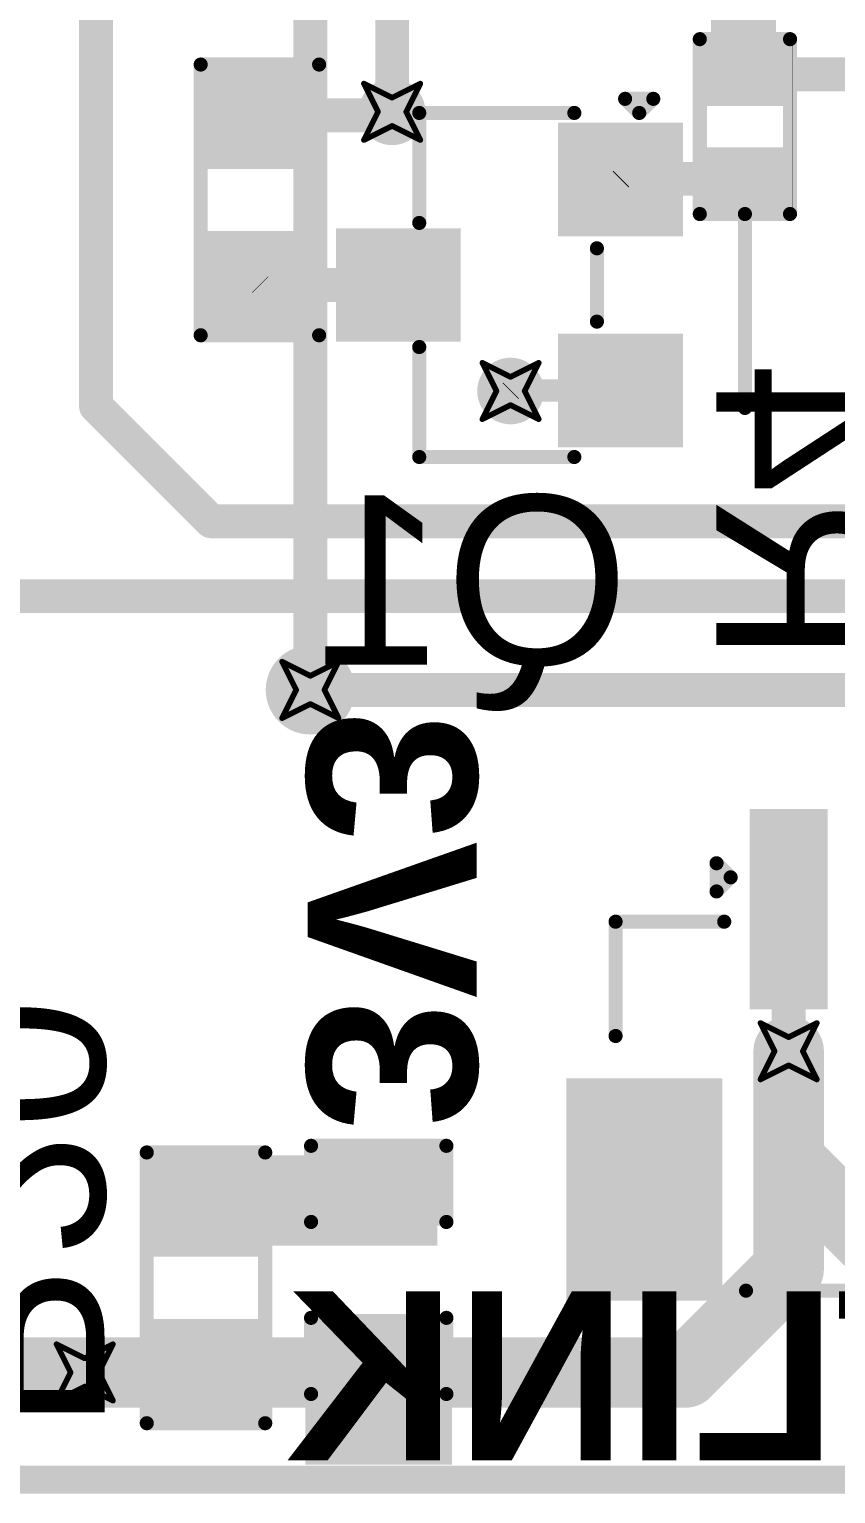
# Model space of a CAD drawing. Header units: inches. Extents: x -11 to 1110, y -7 to 455.
# Drawn here: x 670.21 to 677.48, y -0.13 to 13.06 of the extents above; entities that cross this region are included whole.
import ezdxf

# ---------------------------------------------------------------- set-up
doc = ezdxf.new("R2010")
doc.units = ezdxf.units.IN
for name, color, linetype in [('Board_outline', 216, 'Continuous'), ('Bottom Layer', 5, 'Continuous'), ('Bottom Overlay', 54, 'Continuous'), ('Bottom Paste', 16, 'Continuous'), ('Bottom Solder', 6, 'Continuous'), ('Drill Drawing', 1, 'Continuous'), ('Top Layer', 1, 'Continuous'), ('Top Solder', 216, 'Continuous'), ('Via Holes', 16, 'Continuous')]:
    doc.layers.add(name, color=color, linetype=linetype)
doc.styles.add('Arial', font='', dxfattribs={"height": 0.2})
doc.styles.add('Arial_Bold', font='', dxfattribs={"height": 0.2})
doc.styles.get('Arial').set_extended_font_data('Arial')
doc.styles.get('Arial_Bold').set_extended_font_data('Arial', bold=True)

# ---------------------------------------------------------------- blocks, each defined once
blk = doc.blocks.new('R___0603_B_11')
at = {"layer": 'Bottom Layer'}
for points in [[(-1.143, -0.4445), (-1.143, 0.4445), (-0.3809999999999999, 0.4445), (-0.3809999999999999, -0.4445)], [(0.3809999999999999, -0.4445), (0.3809999999999999, 0.4445), (1.143, 0.4445), (1.143, -0.4445)]]:
    blk.add_hatch(color=5, dxfattribs=at).paths.add_polyline_path(points)
at = {"layer": 'Bottom Paste'}
for points in [[(-1.143, -0.4445), (-1.143, 0.4445), (-0.3809999999999999, 0.4445), (-0.3809999999999999, -0.4445)], [(0.3809999999999999, -0.4445), (0.3809999999999999, 0.4445), (1.143, 0.4445), (1.143, -0.4445)]]:
    blk.add_hatch(color=16, dxfattribs=at).paths.add_polyline_path(points)
at = {"layer": 'Bottom Solder'}
for points in [[(-1.2446, -0.5460999999999999), (-1.2446, 0.5460999999999999), (-0.2794, 0.5460999999999999), (-0.2794, -0.5460999999999999)], [(0.2794, -0.5460999999999999), (0.2794, 0.5460999999999999), (1.2446, 0.5460999999999999), (1.2446, -0.5460999999999999)]]:
    blk.add_hatch(color=6, dxfattribs=at).paths.add_polyline_path(points)
at = {"layer": 'Bottom Overlay'}
for points in [[(-1.2192, 0.5334, 0.127, 0.127, 0), (1.2192, 0.5334, 0.127, 0.127, 0)], [(-1.2192, 0.5334, 0.127, 0.127, 0), (-1.2192, -0.5334, 0.127, 0.127, 0)], [(1.2192, 0.5334, 0.127, 0.127, 0), (1.2192, -0.5334, 0.127, 0.127, 0)], [(-1.2192, -0.5334, 0.127, 0.127, 0), (1.2192, -0.5334, 0.127, 0.127, 0)]]:
    blk.add_lwpolyline(points, format="xyseb", dxfattribs=at)
for points in [[(-1.25095, 0.5334, 0.0635, 0.0635, 1), (-1.18745, 0.5334, 0.0635, 0.0635, 1)], [(-1.25095, 0.5334, 0.0635, 0.0635, 1), (-1.18745, 0.5334, 0.0635, 0.0635, 1)], [(1.18745, 0.5334, 0.0635, 0.0635, 1), (1.25095, 0.5334, 0.0635, 0.0635, 1)], [(1.18745, 0.5334, 0.0635, 0.0635, 1), (1.25095, 0.5334, 0.0635, 0.0635, 1)], [(-1.25095, -0.5334, 0.0635, 0.0635, 1), (-1.18745, -0.5334, 0.0635, 0.0635, 1)], [(-1.25095, -0.5334, 0.0635, 0.0635, 1), (-1.18745, -0.5334, 0.0635, 0.0635, 1)], [(1.18745, -0.5334, 0.0635, 0.0635, 1), (1.25095, -0.5334, 0.0635, 0.0635, 1)], [(1.18745, -0.5334, 0.0635, 0.0635, 1), (1.25095, -0.5334, 0.0635, 0.0635, 1)]]:
    blk.add_lwpolyline(points, format="xyseb", close=True, dxfattribs=at)
blk = doc.blocks.new('LED_0603_B_13')
at = {"layer": 'Bottom Layer'}
for points in [[(-0.999998, 0.5000002699999999), (-0.499999, 0.5000002699999999), (-0.499999, -0.5000002699999999), (-0.999998, -0.5000002699999999)], [(0.50000154, 0.5000002699999999), (1.00000054, 0.5000002699999999), (1.00000054, -0.5000002699999999), (0.50000154, -0.5000002699999999)]]:
    blk.add_hatch(color=5, dxfattribs=at).paths.add_polyline_path(points)
at = {"layer": 'Bottom Overlay'}
blk.add_hatch(color=54, dxfattribs=at).paths.add_polyline_path([(1.11760254, -0.66039492), (1.75259746, -0.66039492), (1.75259746, 0.66040508), (1.11760254, 0.66040508)])
at = {"layer": 'Bottom Paste'}
for points in [[(-0.999998, 0.5000002699999999), (-0.499999, 0.5000002699999999), (-0.499999, -0.5000002699999999), (-0.999998, -0.5000002699999999)], [(0.50000154, 0.5000002699999999), (1.00000054, 0.5000002699999999), (1.00000054, -0.5000002699999999), (0.50000154, -0.5000002699999999)]]:
    blk.add_hatch(color=16, dxfattribs=at).paths.add_polyline_path(points)
at = {"layer": 'Bottom Solder'}
for points in [[(-1.101598, 0.6016002699999999), (-0.398399, 0.6016002699999999), (-0.398399, -0.6016002699999999), (-1.101598, -0.6016002699999999)], [(0.39840154, 0.6016002699999999), (1.10160054, 0.6016002699999999), (1.10160054, -0.6016002699999999), (0.39840154, -0.6016002699999999)]]:
    blk.add_hatch(color=6, dxfattribs=at).paths.add_polyline_path(points)
at = {"layer": 'Bottom Overlay'}
for points in [[(-1.1176, -0.6096, 0.127, 0.127, 0), (-1.1176, 0.6096, 0.127, 0.127, 0)], [(-0.4318, 0.6096, 0.127, 0.127, 0), (-1.1176, 0.6096, 0.127, 0.127, 0)], [(1.11760254, 0.6096, 0.127, 0.127, 0), (0.4318, 0.6096, 0.127, 0.127, 0)], [(1.11760254, -0.6096, 0.127, 0.127, 0), (1.11760254, 0.6096, 0.127, 0.127, 0)], [(-0.4318, -0.6096, 0.127, 0.127, 0), (-1.1176, -0.6096, 0.127, 0.127, 0)], [(1.11760254, -0.6096, 0.127, 0.127, 0), (0.4318, -0.6096, 0.127, 0.127, 0)]]:
    blk.add_lwpolyline(points, format="xyseb", dxfattribs=at)
for points in [[(-1.14935, 0.6096, 0.0635, 0.0635, 1), (-1.08585, 0.6096, 0.0635, 0.0635, 1)], [(-1.14935, 0.6096, 0.0635, 0.0635, 1), (-1.08585, 0.6096, 0.0635, 0.0635, 1)], [(-0.46355, 0.6096, 0.0635, 0.0635, 1), (-0.40005, 0.6096, 0.0635, 0.0635, 1)], [(0.40005, 0.6096, 0.0635, 0.0635, 1), (0.46355, 0.6096, 0.0635, 0.0635, 1)], [(1.08585254, 0.6096, 0.0635, 0.0635, 1), (1.14935254, 0.6096, 0.0635, 0.0635, 1)], [(1.08585254, 0.6096, 0.0635, 0.0635, 1), (1.14935254, 0.6096, 0.0635, 0.0635, 1)], [(-1.14935, -0.6096, 0.0635, 0.0635, 1), (-1.08585, -0.6096, 0.0635, 0.0635, 1)], [(-1.14935, -0.6096, 0.0635, 0.0635, 1), (-1.08585, -0.6096, 0.0635, 0.0635, 1)], [(-0.46355, -0.6096, 0.0635, 0.0635, 1), (-0.40005, -0.6096, 0.0635, 0.0635, 1)], [(0.40005, -0.6096, 0.0635, 0.0635, 1), (0.46355, -0.6096, 0.0635, 0.0635, 1)], [(1.08585254, -0.6096, 0.0635, 0.0635, 1), (1.14935254, -0.6096, 0.0635, 0.0635, 1)], [(1.08585254, -0.6096, 0.0635, 0.0635, 1), (1.14935254, -0.6096, 0.0635, 0.0635, 1)]]:
    blk.add_lwpolyline(points, format="xyseb", close=True, dxfattribs=at)
blk = doc.blocks.new('R___0603_B_17')
at = {"layer": 'Bottom Layer'}
for points in [[(-1.143, -0.4445), (-1.143, 0.4445), (-0.3809999999999999, 0.4445), (-0.3809999999999999, -0.4445)], [(0.3809999999999999, -0.4445), (0.3809999999999999, 0.4445), (1.143, 0.4445), (1.143, -0.4445)]]:
    blk.add_hatch(color=5, dxfattribs=at).paths.add_polyline_path(points)
at = {"layer": 'Bottom Paste'}
for points in [[(-1.143, -0.4445), (-1.143, 0.4445), (-0.3809999999999999, 0.4445), (-0.3809999999999999, -0.4445)], [(0.3809999999999999, -0.4445), (0.3809999999999999, 0.4445), (1.143, 0.4445), (1.143, -0.4445)]]:
    blk.add_hatch(color=16, dxfattribs=at).paths.add_polyline_path(points)
at = {"layer": 'Bottom Solder'}
for points in [[(-1.2446, -0.5460999999999999), (-1.2446, 0.5460999999999999), (-0.2794, 0.5460999999999999), (-0.2794, -0.5460999999999999)], [(0.2794, -0.5460999999999999), (0.2794, 0.5460999999999999), (1.2446, 0.5460999999999999), (1.2446, -0.5460999999999999)]]:
    blk.add_hatch(color=6, dxfattribs=at).paths.add_polyline_path(points)
at = {"layer": 'Bottom Overlay'}
for points in [[(-1.2192, 0.5334, 0.127, 0.127, 0), (1.2192, 0.5334, 0.127, 0.127, 0)], [(-1.2192, 0.5334, 0.127, 0.127, 0), (-1.2192, -0.5334, 0.127, 0.127, 0)], [(1.2192, 0.5334, 0.127, 0.127, 0), (1.2192, -0.5334, 0.127, 0.127, 0)], [(-1.2192, -0.5334, 0.127, 0.127, 0), (1.2192, -0.5334, 0.127, 0.127, 0)]]:
    blk.add_lwpolyline(points, format="xyseb", dxfattribs=at)
for points in [[(-1.25095, 0.5334, 0.0635, 0.0635, 1), (-1.18745, 0.5334, 0.0635, 0.0635, 1)], [(-1.25095, 0.5334, 0.0635, 0.0635, 1), (-1.18745, 0.5334, 0.0635, 0.0635, 1)], [(1.18745, 0.5334, 0.0635, 0.0635, 1), (1.25095, 0.5334, 0.0635, 0.0635, 1)], [(1.18745, 0.5334, 0.0635, 0.0635, 1), (1.25095, 0.5334, 0.0635, 0.0635, 1)], [(-1.25095, -0.5334, 0.0635, 0.0635, 1), (-1.18745, -0.5334, 0.0635, 0.0635, 1)], [(-1.25095, -0.5334, 0.0635, 0.0635, 1), (-1.18745, -0.5334, 0.0635, 0.0635, 1)], [(1.18745, -0.5334, 0.0635, 0.0635, 1), (1.25095, -0.5334, 0.0635, 0.0635, 1)], [(1.18745, -0.5334, 0.0635, 0.0635, 1), (1.25095, -0.5334, 0.0635, 0.0635, 1)]]:
    blk.add_lwpolyline(points, format="xyseb", close=True, dxfattribs=at)
blk = doc.blocks.new('R___0402_B_40')
at = {"layer": 'Bottom Layer'}
for points in [[(-0.2413, 0.3175), (-0.2412999999999999, -0.3175), (-0.6985, -0.3175), (-0.6985, 0.3175)], [(0.6985, 0.3175), (0.6985, -0.3175), (0.2413, -0.3175), (0.2412999999999999, 0.3175)]]:
    blk.add_hatch(color=5, dxfattribs=at).paths.add_polyline_path(points)
at = {"layer": 'Bottom Paste'}
for points in [[(-0.2413, 0.3175), (-0.2412999999999999, -0.3175), (-0.6985, -0.3175), (-0.6985, 0.3175)], [(0.6985, 0.3175), (0.6985, -0.3175), (0.2413, -0.3175), (0.2412999999999999, 0.3175)]]:
    blk.add_hatch(color=16, dxfattribs=at).paths.add_polyline_path(points)
at = {"layer": 'Bottom Solder'}
for points in [[(-0.18629884, 0.37250116), (-0.1862988399999999, -0.37250116), (-0.75350116, -0.37250116), (-0.75350116, 0.37250116)], [(0.75350116, 0.37250116), (0.75350116, -0.37250116), (0.18629884, -0.37250116), (0.1862988399999999, 0.37250116)]]:
    blk.add_hatch(color=6, dxfattribs=at).paths.add_polyline_path(points)
at = {"layer": 'Bottom Overlay'}
for points in [[(0.7874, 0.4064, 0.127, 0.127, 0), (-0.7874, 0.4064, 0.127, 0.127, 0)], [(-0.7874, -0.4064, 0.127, 0.127, 0), (-0.7874, 0.4064, 0.127, 0.127, 0)], [(0.8128, 0.4318, 0.0032258, 0.0032258, 0), (-0.8128, 0.4318, 0.0032258, 0.0032258, 0)], [(0.7874, -0.4064, 0.127, 0.127, 0), (0.7874, 0.4064, 0.127, 0.127, 0)], [(0.7874, -0.4064, 0.127, 0.127, 0), (-0.7874, -0.4064, 0.127, 0.127, 0)]]:
    blk.add_lwpolyline(points, format="xyseb", dxfattribs=at)
for points in [[(-0.8191499999999999, 0.4064, 0.0635, 0.0635, 1), (-0.7556499999999999, 0.4064, 0.0635, 0.0635, 1)], [(-0.8191499999999999, 0.4064, 0.0635, 0.0635, 1), (-0.7556499999999999, 0.4064, 0.0635, 0.0635, 1)], [(-0.81360518, 0.4318, 0.0016129, 0.0016129, 1), (-0.8119948199999999, 0.4318, 0.0016129, 0.0016129, 1)], [(0.7556499999999999, 0.4064, 0.0635, 0.0635, 1), (0.8191499999999999, 0.4064, 0.0635, 0.0635, 1)], [(0.7556499999999999, 0.4064, 0.0635, 0.0635, 1), (0.8191499999999999, 0.4064, 0.0635, 0.0635, 1)], [(0.8119948199999999, 0.4318, 0.0016129, 0.0016129, 1), (0.81360518, 0.4318, 0.0016129, 0.0016129, 1)], [(-0.8191499999999999, -0.4064, 0.0635, 0.0635, 1), (-0.7556499999999999, -0.4064, 0.0635, 0.0635, 1)], [(-0.8191499999999999, -0.4064, 0.0635, 0.0635, 1), (-0.7556499999999999, -0.4064, 0.0635, 0.0635, 1)], [(0.7556499999999999, -0.4064, 0.0635, 0.0635, 1), (0.8191499999999999, -0.4064, 0.0635, 0.0635, 1)], [(0.7556499999999999, -0.4064, 0.0635, 0.0635, 1), (0.8191499999999999, -0.4064, 0.0635, 0.0635, 1)]]:
    blk.add_lwpolyline(points, format="xyseb", close=True, dxfattribs=at)
blk = doc.blocks.new('SOT_23_B_44')
at = {"layer": 'Bottom Layer'}
for points in [[(-1.36000109, 1.46000089), (-0.54000019, 1.46000089), (-0.54000019, 0.54000019), (-1.36000109, 0.54000019)], [(0.54000019, 1.46000089), (1.36000109, 1.46000089), (1.36000109, 0.54000019), (0.54000019, 0.54000019)], [(-0.41000045, -0.54000019), (0.41000045, -0.54000019), (0.41000045, -1.46000089), (-0.41000045, -1.46000089)]]:
    blk.add_hatch(color=5, dxfattribs=at).paths.add_polyline_path(points)
at = {"layer": 'Bottom Paste'}
for points in [[(-1.36000109, 1.46000089), (-0.54000019, 1.46000089), (-0.54000019, 0.54000019), (-1.36000109, 0.54000019)], [(0.54000019, 1.46000089), (1.36000109, 1.46000089), (1.36000109, 0.54000019), (0.54000019, 0.54000019)], [(-0.41000045, -0.54000019), (0.41000045, -0.54000019), (0.41000045, -1.46000089), (-0.41000045, -1.46000089)]]:
    blk.add_hatch(color=16, dxfattribs=at).paths.add_polyline_path(points)
at = {"layer": 'Bottom Solder'}
for points in [[(-1.46160109, 1.56160089), (-0.43840019, 1.56160089), (-0.43840019, 0.43840019), (-1.46160109, 0.43840019)], [(0.43840019, 1.56160089), (1.46160109, 1.56160089), (1.46160109, 0.43840019), (0.43840019, 0.43840019)], [(-0.51160045, -0.43840019), (0.51160045, -0.43840019), (0.51160045, -1.56160089), (-0.51160045, -1.56160089)]]:
    blk.add_hatch(color=6, dxfattribs=at).paths.add_polyline_path(points)
at = {"layer": 'Bottom Overlay'}
for points in [[(-1.6764, 1.0414, 0.127, 0.127, 0), (-1.6764, 1.2954, 0.127, 0.127, 0)], [(-1.5494, 1.1684, 0.127, 0.127, 0), (-1.6764, 1.2954, 0.127, 0.127, 0)], [(-1.6764, 1.0414, 0.127, 0.127, 0), (-1.5494, 1.1684, 0.127, 0.127, 0)], [(0.3302, 0.7874, 0.127, 0.127, 0), (-0.3302, 0.7874, 0.127, 0.127, 0)], [(-1.5494, -0.8128, 0.127, 0.127, 0), (-1.5494, 0.5841999999999999, 0.127, 0.127, 0)], [(1.5494, -0.8128, 0.127, 0.127, 0), (1.5494, 0.5841999999999999, 0.127, 0.127, 0)], [(-0.5588, -0.8128, 0.127, 0.127, 0), (-1.5494, -0.8128, 0.127, 0.127, 0)], [(1.5494, -0.8128, 0.127, 0.127, 0), (0.5588, -0.8128, 0.127, 0.127, 0)]]:
    blk.add_lwpolyline(points, format="xyseb", dxfattribs=at)
for points in [[(-1.70815, 1.2954, 0.0635, 0.0635, 1), (-1.64465, 1.2954, 0.0635, 0.0635, 1)], [(-1.70815, 1.2954, 0.0635, 0.0635, 1), (-1.64465, 1.2954, 0.0635, 0.0635, 1)], [(-1.58115, 1.1684, 0.0635, 0.0635, 1), (-1.51765, 1.1684, 0.0635, 0.0635, 1)], [(-1.58115, 1.1684, 0.0635, 0.0635, 1), (-1.51765, 1.1684, 0.0635, 0.0635, 1)], [(-1.70815, 1.0414, 0.0635, 0.0635, 1), (-1.64465, 1.0414, 0.0635, 0.0635, 1)], [(-1.70815, 1.0414, 0.0635, 0.0635, 1), (-1.64465, 1.0414, 0.0635, 0.0635, 1)], [(-0.36195, 0.7874, 0.0635, 0.0635, 1), (-0.29845, 0.7874, 0.0635, 0.0635, 1)], [(0.29845, 0.7874, 0.0635, 0.0635, 1), (0.36195, 0.7874, 0.0635, 0.0635, 1)], [(-1.58115, 0.5841999999999999, 0.0635, 0.0635, 1), (-1.51765, 0.5841999999999999, 0.0635, 0.0635, 1)], [(1.51765, 0.5841999999999999, 0.0635, 0.0635, 1), (1.58115, 0.5841999999999999, 0.0635, 0.0635, 1)], [(-1.58115, -0.8128, 0.0635, 0.0635, 1), (-1.51765, -0.8128, 0.0635, 0.0635, 1)], [(-1.58115, -0.8128, 0.0635, 0.0635, 1), (-1.51765, -0.8128, 0.0635, 0.0635, 1)], [(-0.5905499999999999, -0.8128, 0.0635, 0.0635, 1), (-0.52705, -0.8128, 0.0635, 0.0635, 1)], [(0.52705, -0.8128, 0.0635, 0.0635, 1), (0.5905499999999999, -0.8128, 0.0635, 0.0635, 1)], [(1.51765, -0.8128, 0.0635, 0.0635, 1), (1.58115, -0.8128, 0.0635, 0.0635, 1)], [(1.51765, -0.8128, 0.0635, 0.0635, 1), (1.58115, -0.8128, 0.0635, 0.0635, 1)]]:
    blk.add_lwpolyline(points, format="xyseb", close=True, dxfattribs=at)
blk = doc.blocks.new('V________T______B_236')
at = {"layer": 'Bottom Layer'}
for points in [[(-2.74999704, 2.06249905), (-2.24999804, 2.06249905), (-2.24999804, 0.46249971), (-2.74999704, 0.46249971)], [(-1.7499965, 2.06249905), (-1.2499975, 2.06249905), (-1.2499975, 0.46249971), (-1.7499965, 0.46249971)], [(-0.7499959599999999, 2.06249905), (-0.24999696, 2.06249905), (-0.24999696, 0.46249971), (-0.7499959599999999, 0.46249971)], [(0.25000204, 2.06249905), (0.75000104, 2.06249905), (0.75000104, 0.46249971), (0.25000204, 0.46249971)], [(1.25000258, 2.06249905), (1.75000158, 2.06249905), (1.75000158, 0.46249971), (1.25000258, 0.46249971)], [(2.25000312, 2.06249905), (2.75000212, 2.06249905), (2.75000212, 0.46249971), (2.25000312, 0.46249971)], [(-4.39999755, -0.36249991), (-3.199997409999999, -0.36249991), (-3.199997409999999, -2.16249885), (-4.39999755, -2.16249885)], [(3.20000249, -0.36249991), (4.400002629999999, -0.36249991), (4.400002629999999, -2.16249885), (3.20000249, -2.16249885)]]:
    blk.add_hatch(color=5, dxfattribs=at).paths.add_polyline_path(points)
at = {"layer": 'Bottom Paste'}
for points in [[(-2.74999704, 2.06249905), (-2.24999804, 2.06249905), (-2.24999804, 0.46249971), (-2.74999704, 0.46249971)], [(-1.7499965, 2.06249905), (-1.2499975, 2.06249905), (-1.2499975, 0.46249971), (-1.7499965, 0.46249971)], [(-0.7499959599999999, 2.06249905), (-0.24999696, 2.06249905), (-0.24999696, 0.46249971), (-0.7499959599999999, 0.46249971)], [(0.25000204, 2.06249905), (0.75000104, 2.06249905), (0.75000104, 0.46249971), (0.25000204, 0.46249971)], [(1.25000258, 2.06249905), (1.75000158, 2.06249905), (1.75000158, 0.46249971), (1.25000258, 0.46249971)], [(2.25000312, 2.06249905), (2.75000212, 2.06249905), (2.75000212, 0.46249971), (2.25000312, 0.46249971)], [(-4.39999755, -0.36249991), (-3.199997409999999, -0.36249991), (-3.199997409999999, -2.16249885), (-4.39999755, -2.16249885)], [(3.20000249, -0.36249991), (4.400002629999999, -0.36249991), (4.400002629999999, -2.16249885), (3.20000249, -2.16249885)]]:
    blk.add_hatch(color=16, dxfattribs=at).paths.add_polyline_path(points)
at = {"layer": 'Bottom Solder'}
for points in [[(-2.85159704, 2.16409905), (-2.14839804, 2.16409905), (-2.14839804, 0.36089971), (-2.85159704, 0.36089971)], [(-1.8515965, 2.16409905), (-1.1483975, 2.16409905), (-1.1483975, 0.36089971), (-1.8515965, 0.36089971)], [(-0.8515959599999999, 2.16409905), (-0.14839696, 2.16409905), (-0.14839696, 0.36089971), (-0.8515959599999999, 0.36089971)], [(0.14840204, 2.16409905), (0.8516010399999999, 2.16409905), (0.8516010399999999, 0.36089971), (0.14840204, 0.36089971)], [(1.14840258, 2.16409905), (1.85160158, 2.16409905), (1.85160158, 0.36089971), (1.14840258, 0.36089971)], [(2.14840312, 2.16409905), (2.85160212, 2.16409905), (2.85160212, 0.36089971), (2.14840312, 0.36089971)], [(-4.50159755, -0.26089991), (-3.09839741, -0.26089991), (-3.09839741, -2.26409885), (-4.50159755, -2.26409885)], [(3.09840249, -0.26089991), (4.50160263, -0.26089991), (4.50160263, -2.26409885), (3.09840249, -2.26409885)]]:
    blk.add_hatch(color=6, dxfattribs=at).paths.add_polyline_path(points)
at = {"layer": 'Bottom Overlay'}
for points in [[(-3.1496, 1.6764, 0.127, 0.127, 0), (-3.0226, 1.5494, 0.127, 0.127, 0)], [(-3.1496, 1.4224, 0.127, 0.127, 0), (-3.1496, 1.6764, 0.127, 0.127, 0)], [(-3.1496, 1.4224, 0.127, 0.127, 0), (-3.0226, 1.5494, 0.127, 0.127, 0)], [(-4.0591994, 0.12040108, 0.127, 0.127, 0), (-4.0591994, 1.15000024, 0.127, 0.127, 0)], [(-4.0591994, 1.15000024, 0.127, 0.127, 0), (-3.08040024, 1.15000024, 0.127, 0.127, 0)], [(3.08040532, 1.15000024, 0.127, 0.127, 0), (4.059204479999999, 1.15000024, 0.127, 0.127, 0)], [(4.059204479999999, 0.12040108, 0.127, 0.127, 0), (4.059204479999999, 1.15000024, 0.127, 0.127, 0)], [(-2.884398599999999, -2.1731986, 0.127, 0.127, 0), (2.9322014, -2.1731986, 0.127, 0.127, 0)]]:
    blk.add_lwpolyline(points, format="xyseb", dxfattribs=at)
for points in [[(-3.18135, 1.6764, 0.0635, 0.0635, 1), (-3.11785, 1.6764, 0.0635, 0.0635, 1)], [(-3.18135, 1.6764, 0.0635, 0.0635, 1), (-3.11785, 1.6764, 0.0635, 0.0635, 1)], [(-3.05435, 1.5494, 0.0635, 0.0635, 1), (-2.99085, 1.5494, 0.0635, 0.0635, 1)], [(-3.05435, 1.5494, 0.0635, 0.0635, 1), (-2.99085, 1.5494, 0.0635, 0.0635, 1)], [(-3.18135, 1.4224, 0.0635, 0.0635, 1), (-3.11785, 1.4224, 0.0635, 0.0635, 1)], [(-3.18135, 1.4224, 0.0635, 0.0635, 1), (-3.11785, 1.4224, 0.0635, 0.0635, 1)], [(-4.0909494, 1.15000024, 0.0635, 0.0635, 1), (-4.0274494, 1.15000024, 0.0635, 0.0635, 1)], [(-4.0909494, 1.15000024, 0.0635, 0.0635, 1), (-4.0274494, 1.15000024, 0.0635, 0.0635, 1)], [(-3.11215024, 1.15000024, 0.0635, 0.0635, 1), (-3.04865024, 1.15000024, 0.0635, 0.0635, 1)], [(3.04865532, 1.15000024, 0.0635, 0.0635, 1), (3.11215532, 1.15000024, 0.0635, 0.0635, 1)], [(4.02745448, 1.15000024, 0.0635, 0.0635, 1), (4.09095448, 1.15000024, 0.0635, 0.0635, 1)], [(4.02745448, 1.15000024, 0.0635, 0.0635, 1), (4.09095448, 1.15000024, 0.0635, 0.0635, 1)], [(-4.0909494, 0.12040108, 0.0635, 0.0635, 1), (-4.0274494, 0.12040108, 0.0635, 0.0635, 1)], [(4.02745448, 0.12040108, 0.0635, 0.0635, 1), (4.09095448, 0.12040108, 0.0635, 0.0635, 1)], [(-2.9161486, -2.1731986, 0.0635, 0.0635, 1), (-2.8526486, -2.1731986, 0.0635, 0.0635, 1)], [(2.9004514, -2.1731986, 0.0635, 0.0635, 1), (2.9639514, -2.1731986, 0.0635, 0.0635, 1)]]:
    blk.add_lwpolyline(points, format="xyseb", close=True, dxfattribs=at)

msp = doc.modelspace()

# ---------------------------------------------------------------- hatches: boundary and pattern name
at = {"layer": 'Bottom Layer'}
for points in [[(676.3541997399999, 12.47799892), (676.93839974, 12.47799892), (676.93839974, 13.90039892), (676.3541997399999, 13.90039892)], [(671.3474, 2.1082), (673.8874, 2.1082), (673.8874, 2.921), (671.3474, 2.921)]]:
    msp.add_hatch(color=5, dxfattribs=at).paths.add_polyline_path(points)
h = msp.add_hatch(color=5, dxfattribs=at)
edge = h.paths.add_edge_path()
edge.add_arc((673.481, 12.319), 0.2999994, 0, 360)
h = msp.add_hatch(color=5, dxfattribs=at)
edge = h.paths.add_edge_path()
edge.add_arc((674.5477999999999, 9.8044), 0.2999994, 0, 360)
h = msp.add_hatch(color=5, dxfattribs=at)
edge = h.paths.add_edge_path()
edge.add_arc((672.7443999999999, 7.112), 0.2999994, 0, 360)
h = msp.add_hatch(color=5, dxfattribs=at)
edge = h.paths.add_edge_path()
edge.add_arc((677.05320012, 3.857800259999999), 0.2999994, 0, 360)
h = msp.add_hatch(color=5, dxfattribs=at)
edge = h.paths.add_edge_path()
edge.add_arc((670.7123999999999, 0.9652), 0.2999994, 0, 360)
at = {"layer": 'Bottom Solder'}
h = msp.add_hatch(color=6, dxfattribs=at)
edge = h.paths.add_edge_path()
edge.add_arc((672.7443999999999, 7.112), 0.4015993999999999, 0, 360)
at = {"layer": 'Top Layer'}
h = msp.add_hatch(color=1, dxfattribs=at)
edge = h.paths.add_edge_path()
edge.add_arc((673.481, 12.319), 0.2999994, 0, 360)
h = msp.add_hatch(color=1, dxfattribs=at)
edge = h.paths.add_edge_path()
edge.add_arc((674.5477999999999, 9.8044), 0.2999994, 0, 360)
h = msp.add_hatch(color=1, dxfattribs=at)
edge = h.paths.add_edge_path()
edge.add_arc((672.7443999999999, 7.112), 0.2999994, 0, 360)
h = msp.add_hatch(color=1, dxfattribs=at)
edge = h.paths.add_edge_path()
edge.add_arc((677.05320012, 3.857800259999999), 0.2999994, 0, 360)
h = msp.add_hatch(color=1, dxfattribs=at)
edge = h.paths.add_edge_path()
edge.add_arc((670.7123999999999, 0.9652), 0.2999994, 0, 360)
at = {"layer": 'Top Solder'}
h = msp.add_hatch(color=216, dxfattribs=at)
edge = h.paths.add_edge_path()
edge.add_arc((672.7443999999999, 7.112), 0.4015993999999999, 0, 360)
at = {"layer": 'Via Holes'}
h = msp.add_hatch(color=7, dxfattribs=at)
edge = h.paths.add_edge_path()
edge.add_arc((673.481, 12.319), 0.1499997, 0, 360)
h = msp.add_hatch(color=7, dxfattribs=at)
edge = h.paths.add_edge_path()
edge.add_arc((674.5477999999999, 9.8044), 0.1499997, 0, 360)
h = msp.add_hatch(color=7, dxfattribs=at)
edge = h.paths.add_edge_path()
edge.add_arc((672.7443999999999, 7.112), 0.1499997, 0, 360)
h = msp.add_hatch(color=7, dxfattribs=at)
edge = h.paths.add_edge_path()
edge.add_arc((677.05320012, 3.857800259999999), 0.1499997, 0, 360)
h = msp.add_hatch(color=7, dxfattribs=at)
edge = h.paths.add_edge_path()
edge.add_arc((670.7123999999999, 0.9652), 0.1499997, 0, 360)

# ---------------------------------------------------------------- linework, layer by layer
at = {"layer": 'Board_outline'}
msp.add_lwpolyline([(0, 0, 0.254, 0.254, 0), (703.99999916, 0, 0.254, 0.254, 0)], format="xyseb", dxfattribs=at)
at = {"layer": 'Bottom Layer'}
for points in [[(670.814, 9.66775816, 0.3048, 0.3048, 0), (670.814, 13.5575802, 0.3048, 0.3048, 0)], [(676.6589997399999, 12.65579892, 0.3048, 0.3048, 0), (683.05979974, 12.65579892, 0.3048, 0.3048, 0)], [(672.29019974, 12.28749892, 0.3048, 0.3048, 0), (673.4494989199999, 12.28749892, 0.3048, 0.3048, 0)], [(673.4494989199999, 12.28749892, 0.3048, 0.3048, 0), (673.481, 12.319, 0.3048, 0.3048, 0)], [(675.5449989199999, 11.71599892, 0.3048, 0.3048, 0), (676.6589997399999, 11.71599892, 0.3048, 0.3048, 0)], [(675.5383999999999, 11.7094, 0.2032, 0.2032, 0), (675.5449989199999, 11.71599892, 0.2032, 0.2032, 0)], [(672.2942993, 10.75939936, 0.3048, 0.3048, 0), (673.53839892, 10.75939936, 0.3048, 0.3048, 0)], [(672.29019974, 10.76349892, 0.2032, 0.2032, 0), (672.2942993, 10.75939936, 0.2032, 0.2032, 0)], [(674.5477999999999, 9.8044, 0.2032, 0.2032, 0), (674.5527987199999, 9.809398719999999, 0.2032, 0.2032, 0)], [(674.5527987199999, 9.809398719999999, 0.2032, 0.2032, 0), (675.5383999999999, 9.809398719999999, 0.2032, 0.2032, 0)], [(670.814, 9.66775816, 0.3048, 0.3048, 0), (671.85066036, 8.631097800000001, 0.3048, 0.3048, 0)], [(671.85066036, 8.631097800000001, 0.3048, 0.3048, 0), (680.1054546199999, 8.631097800000001, 0.3048, 0.3048, 0)], [(664.38087596, 7.95712404, 0.3048, 0.3048, 0), (684.0332496599999, 7.95712404, 0.3048, 0.3048, 0)], [(672.7443999999999, 7.112, 0.3048, 0.3048, 0), (686.562, 7.112, 0.3048, 0.3048, 0)], [(677.05320012, 3.857800259999999, 0.3048, 0.3048, 0), (677.05320012, 5.13739892, 0.3048, 0.3048, 0)], [(670.7123999999999, 0.9652, 0.635, 0.635, 0), (671.8046, 0.9652, 0.635, 0.635, 0)]]:
    msp.add_lwpolyline(points, format="xyseb", dxfattribs=at)
for points in [[(676.5827997399999, 12.65579892, 0.1524, 0.1524, 1), (676.73519974, 12.65579892, 0.1524, 0.1524, 1)], [(672.21399974, 12.28749892, 0.1524, 0.1524, 1), (672.36639974, 12.28749892, 0.1524, 0.1524, 1)], [(673.3732989199999, 12.28749892, 0.1524, 0.1524, 1), (673.52569892, 12.28749892, 0.1524, 0.1524, 1)], [(673.3732989199999, 12.28749892, 0.1524, 0.1524, 1), (673.52569892, 12.28749892, 0.1524, 0.1524, 1)], [(673.4048, 12.319, 0.1524, 0.1524, 1), (673.5572, 12.319, 0.1524, 0.1524, 1)], [(675.4687989199999, 11.71599892, 0.1524, 0.1524, 1), (675.62119892, 11.71599892, 0.1524, 0.1524, 1)], [(675.4876, 11.7094, 0.1016, 0.1016, 1), (675.5891999999999, 11.7094, 0.1016, 0.1016, 1)], [(675.4941989199999, 11.71599892, 0.1016, 0.1016, 1), (675.59579892, 11.71599892, 0.1016, 0.1016, 1)], [(676.5827997399999, 11.71599892, 0.1524, 0.1524, 1), (676.73519974, 11.71599892, 0.1524, 0.1524, 1)], [(672.2180993, 10.75939936, 0.1524, 0.1524, 1), (672.3704993, 10.75939936, 0.1524, 0.1524, 1)], [(672.23939974, 10.76349892, 0.1016, 0.1016, 1), (672.34099974, 10.76349892, 0.1016, 0.1016, 1)], [(672.2434992999999, 10.75939936, 0.1016, 0.1016, 1), (672.3450993, 10.75939936, 0.1016, 0.1016, 1)], [(673.46219892, 10.75939936, 0.1524, 0.1524, 1), (673.61459892, 10.75939936, 0.1524, 0.1524, 1)], [(674.497, 9.8044, 0.1016, 0.1016, 1), (674.5986, 9.8044, 0.1016, 0.1016, 1)], [(674.50199872, 9.809398719999999, 0.1016, 0.1016, 1), (674.6035987199999, 9.809398719999999, 0.1016, 0.1016, 1)], [(674.50199872, 9.809398719999999, 0.1016, 0.1016, 1), (674.6035987199999, 9.809398719999999, 0.1016, 0.1016, 1)], [(675.4876, 9.809398719999999, 0.1016, 0.1016, 1), (675.5891999999999, 9.809398719999999, 0.1016, 0.1016, 1)], [(670.7378, 9.66775816, 0.1524, 0.1524, 1), (670.8901999999999, 9.66775816, 0.1524, 0.1524, 1)], [(670.7378, 9.66775816, 0.1524, 0.1524, 1), (670.8901999999999, 9.66775816, 0.1524, 0.1524, 1)], [(671.77446036, 8.631097800000001, 0.1524, 0.1524, 1), (671.92686036, 8.631097800000001, 0.1524, 0.1524, 1)], [(671.77446036, 8.631097800000001, 0.1524, 0.1524, 1), (671.92686036, 8.631097800000001, 0.1524, 0.1524, 1)], [(672.6682, 7.112, 0.1524, 0.1524, 1), (672.8206, 7.112, 0.1524, 0.1524, 1)], [(676.97700012, 5.13739892, 0.1524, 0.1524, 1), (677.12940012, 5.13739892, 0.1524, 0.1524, 1)], [(676.97700012, 3.857800259999999, 0.1524, 0.1524, 1), (677.12940012, 3.857800259999999, 0.1524, 0.1524, 1)], [(670.55365, 0.9652, 0.3175, 0.3175, 1), (670.87115, 0.9652, 0.3175, 0.3175, 1)], [(671.64585, 0.9652, 0.3175, 0.3175, 1), (671.96335, 0.9652, 0.3175, 0.3175, 1)]]:
    msp.add_lwpolyline(points, format="xyseb", close=True, dxfattribs=at)
at = {"layer": 'Bottom Overlay'}
msp.add_lwpolyline([(676.6589997399999, 9.652, 0.127, 0.127, 0), (676.6589997399999, 11.39849892, 0.127, 0.127, 0)], format="xyseb", dxfattribs=at)
for points in [[(676.6272497399999, 11.39849892, 0.0635, 0.0635, 1), (676.69074974, 11.39849892, 0.0635, 0.0635, 1)], [(676.6272497399999, 9.652, 0.0635, 0.0635, 1), (676.69074974, 9.652, 0.0635, 0.0635, 1)]]:
    msp.add_lwpolyline(points, format="xyseb", close=True, dxfattribs=at)
at = {"layer": 'Drill Drawing'}
for points in [[(673.227, 12.573, 0.0508, 0.0508, 0), (673.481, 12.446, 0.0508, 0.0508, 0)], [(673.227, 12.573, 0.0508, 0.0508, 0), (673.354, 12.319, 0.0508, 0.0508, 0)], [(673.481, 12.446, 0.0508, 0.0508, 0), (673.7349999999999, 12.573, 0.0508, 0.0508, 0)], [(673.608, 12.319, 0.0508, 0.0508, 0), (673.7349999999999, 12.573, 0.0508, 0.0508, 0)], [(673.227, 12.065, 0.0508, 0.0508, 0), (673.354, 12.319, 0.0508, 0.0508, 0)], [(673.608, 12.319, 0.0508, 0.0508, 0), (673.7349999999999, 12.065, 0.0508, 0.0508, 0)], [(673.227, 12.065, 0.0508, 0.0508, 0), (673.481, 12.192, 0.0508, 0.0508, 0)], [(673.481, 12.192, 0.0508, 0.0508, 0), (673.7349999999999, 12.065, 0.0508, 0.0508, 0)], [(674.2938, 10.0584, 0.0508, 0.0508, 0), (674.5477999999999, 9.9314, 0.0508, 0.0508, 0)], [(674.2938, 10.0584, 0.0508, 0.0508, 0), (674.4208, 9.8044, 0.0508, 0.0508, 0)], [(674.5477999999999, 9.9314, 0.0508, 0.0508, 0), (674.8018, 10.0584, 0.0508, 0.0508, 0)], [(674.6748, 9.8044, 0.0508, 0.0508, 0), (674.8018, 10.0584, 0.0508, 0.0508, 0)], [(674.2938, 9.5504, 0.0508, 0.0508, 0), (674.4208, 9.8044, 0.0508, 0.0508, 0)], [(674.6748, 9.8044, 0.0508, 0.0508, 0), (674.8018, 9.5504, 0.0508, 0.0508, 0)], [(674.2938, 9.5504, 0.0508, 0.0508, 0), (674.5477999999999, 9.6774, 0.0508, 0.0508, 0)], [(674.5477999999999, 9.6774, 0.0508, 0.0508, 0), (674.8018, 9.5504, 0.0508, 0.0508, 0)], [(672.4903999999999, 7.365999999999999, 0.0508, 0.0508, 0), (672.7443999999999, 7.238999999999999, 0.0508, 0.0508, 0)], [(672.4903999999999, 7.365999999999999, 0.0508, 0.0508, 0), (672.6174, 7.112, 0.0508, 0.0508, 0)], [(672.7443999999999, 7.238999999999999, 0.0508, 0.0508, 0), (672.9984, 7.365999999999999, 0.0508, 0.0508, 0)], [(672.8714, 7.112, 0.0508, 0.0508, 0), (672.9984, 7.365999999999999, 0.0508, 0.0508, 0)], [(672.4903999999999, 6.858, 0.0508, 0.0508, 0), (672.6174, 7.112, 0.0508, 0.0508, 0)], [(672.8714, 7.112, 0.0508, 0.0508, 0), (672.9984, 6.858, 0.0508, 0.0508, 0)], [(672.4903999999999, 6.858, 0.0508, 0.0508, 0), (672.7443999999999, 6.985, 0.0508, 0.0508, 0)], [(672.7443999999999, 6.985, 0.0508, 0.0508, 0), (672.9984, 6.858, 0.0508, 0.0508, 0)], [(676.7992001199999, 4.11180026, 0.0508, 0.0508, 0), (677.05320012, 3.98480026, 0.0508, 0.0508, 0)], [(676.7992001199999, 4.11180026, 0.0508, 0.0508, 0), (676.92620012, 3.857800259999999, 0.0508, 0.0508, 0)], [(677.05320012, 3.98480026, 0.0508, 0.0508, 0), (677.30720012, 4.11180026, 0.0508, 0.0508, 0)], [(677.18020012, 3.857800259999999, 0.0508, 0.0508, 0), (677.30720012, 4.11180026, 0.0508, 0.0508, 0)], [(676.7992001199999, 3.60380026, 0.0508, 0.0508, 0), (676.92620012, 3.857800259999999, 0.0508, 0.0508, 0)], [(677.18020012, 3.857800259999999, 0.0508, 0.0508, 0), (677.30720012, 3.60380026, 0.0508, 0.0508, 0)], [(676.7992001199999, 3.60380026, 0.0508, 0.0508, 0), (677.05320012, 3.73080026, 0.0508, 0.0508, 0)], [(677.05320012, 3.73080026, 0.0508, 0.0508, 0), (677.30720012, 3.60380026, 0.0508, 0.0508, 0)], [(670.4584, 1.2192, 0.0508, 0.0508, 0), (670.7123999999999, 1.0922, 0.0508, 0.0508, 0)], [(670.4584, 1.2192, 0.0508, 0.0508, 0), (670.5853999999999, 0.9652, 0.0508, 0.0508, 0)], [(670.7123999999999, 1.0922, 0.0508, 0.0508, 0), (670.9664, 1.2192, 0.0508, 0.0508, 0)], [(670.8394, 0.9652, 0.0508, 0.0508, 0), (670.9664, 1.2192, 0.0508, 0.0508, 0)], [(670.4584, 0.7111999999999999, 0.0508, 0.0508, 0), (670.5853999999999, 0.9652, 0.0508, 0.0508, 0)], [(670.8394, 0.9652, 0.0508, 0.0508, 0), (670.9664, 0.7111999999999999, 0.0508, 0.0508, 0)], [(670.4584, 0.7111999999999999, 0.0508, 0.0508, 0), (670.7123999999999, 0.8382, 0.0508, 0.0508, 0)], [(670.7123999999999, 0.8382, 0.0508, 0.0508, 0), (670.9664, 0.7111999999999999, 0.0508, 0.0508, 0)]]:
    msp.add_lwpolyline(points, format="xyseb", dxfattribs=at)
for points in [[(673.2143, 12.573, 0.0254, 0.0254, 1), (673.2397, 12.573, 0.0254, 0.0254, 1)], [(673.2143, 12.573, 0.0254, 0.0254, 1), (673.2397, 12.573, 0.0254, 0.0254, 1)], [(673.7222999999999, 12.573, 0.0254, 0.0254, 1), (673.7477, 12.573, 0.0254, 0.0254, 1)], [(673.7222999999999, 12.573, 0.0254, 0.0254, 1), (673.7477, 12.573, 0.0254, 0.0254, 1)], [(673.4683, 12.446, 0.0254, 0.0254, 1), (673.4937, 12.446, 0.0254, 0.0254, 1)], [(673.4683, 12.446, 0.0254, 0.0254, 1), (673.4937, 12.446, 0.0254, 0.0254, 1)], [(673.3412999999999, 12.319, 0.0254, 0.0254, 1), (673.3666999999999, 12.319, 0.0254, 0.0254, 1)], [(673.3412999999999, 12.319, 0.0254, 0.0254, 1), (673.3666999999999, 12.319, 0.0254, 0.0254, 1)], [(673.5953, 12.319, 0.0254, 0.0254, 1), (673.6206999999999, 12.319, 0.0254, 0.0254, 1)], [(673.5953, 12.319, 0.0254, 0.0254, 1), (673.6206999999999, 12.319, 0.0254, 0.0254, 1)], [(673.4683, 12.192, 0.0254, 0.0254, 1), (673.4937, 12.192, 0.0254, 0.0254, 1)], [(673.4683, 12.192, 0.0254, 0.0254, 1), (673.4937, 12.192, 0.0254, 0.0254, 1)], [(673.2143, 12.065, 0.0254, 0.0254, 1), (673.2397, 12.065, 0.0254, 0.0254, 1)], [(673.2143, 12.065, 0.0254, 0.0254, 1), (673.2397, 12.065, 0.0254, 0.0254, 1)], [(673.7222999999999, 12.065, 0.0254, 0.0254, 1), (673.7477, 12.065, 0.0254, 0.0254, 1)], [(673.7222999999999, 12.065, 0.0254, 0.0254, 1), (673.7477, 12.065, 0.0254, 0.0254, 1)], [(674.2811, 10.0584, 0.0254, 0.0254, 1), (674.3064999999999, 10.0584, 0.0254, 0.0254, 1)], [(674.2811, 10.0584, 0.0254, 0.0254, 1), (674.3064999999999, 10.0584, 0.0254, 0.0254, 1)], [(674.7891, 10.0584, 0.0254, 0.0254, 1), (674.8145, 10.0584, 0.0254, 0.0254, 1)], [(674.7891, 10.0584, 0.0254, 0.0254, 1), (674.8145, 10.0584, 0.0254, 0.0254, 1)], [(674.5350999999999, 9.9314, 0.0254, 0.0254, 1), (674.5604999999999, 9.9314, 0.0254, 0.0254, 1)], [(674.5350999999999, 9.9314, 0.0254, 0.0254, 1), (674.5604999999999, 9.9314, 0.0254, 0.0254, 1)], [(674.4081, 9.8044, 0.0254, 0.0254, 1), (674.4334999999999, 9.8044, 0.0254, 0.0254, 1)], [(674.4081, 9.8044, 0.0254, 0.0254, 1), (674.4334999999999, 9.8044, 0.0254, 0.0254, 1)], [(674.6620999999999, 9.8044, 0.0254, 0.0254, 1), (674.6875, 9.8044, 0.0254, 0.0254, 1)], [(674.6620999999999, 9.8044, 0.0254, 0.0254, 1), (674.6875, 9.8044, 0.0254, 0.0254, 1)], [(674.5350999999999, 9.6774, 0.0254, 0.0254, 1), (674.5604999999999, 9.6774, 0.0254, 0.0254, 1)], [(674.5350999999999, 9.6774, 0.0254, 0.0254, 1), (674.5604999999999, 9.6774, 0.0254, 0.0254, 1)], [(674.2811, 9.5504, 0.0254, 0.0254, 1), (674.3064999999999, 9.5504, 0.0254, 0.0254, 1)], [(674.2811, 9.5504, 0.0254, 0.0254, 1), (674.3064999999999, 9.5504, 0.0254, 0.0254, 1)], [(674.7891, 9.5504, 0.0254, 0.0254, 1), (674.8145, 9.5504, 0.0254, 0.0254, 1)], [(674.7891, 9.5504, 0.0254, 0.0254, 1), (674.8145, 9.5504, 0.0254, 0.0254, 1)], [(672.4776999999999, 7.365999999999999, 0.0254, 0.0254, 1), (672.5031, 7.365999999999999, 0.0254, 0.0254, 1)], [(672.4776999999999, 7.365999999999999, 0.0254, 0.0254, 1), (672.5031, 7.365999999999999, 0.0254, 0.0254, 1)], [(672.9857, 7.365999999999999, 0.0254, 0.0254, 1), (673.0110999999999, 7.365999999999999, 0.0254, 0.0254, 1)], [(672.9857, 7.365999999999999, 0.0254, 0.0254, 1), (673.0110999999999, 7.365999999999999, 0.0254, 0.0254, 1)], [(672.7316999999999, 7.238999999999999, 0.0254, 0.0254, 1), (672.7570999999999, 7.238999999999999, 0.0254, 0.0254, 1)], [(672.7316999999999, 7.238999999999999, 0.0254, 0.0254, 1), (672.7570999999999, 7.238999999999999, 0.0254, 0.0254, 1)], [(672.6047, 7.112, 0.0254, 0.0254, 1), (672.6301, 7.112, 0.0254, 0.0254, 1)], [(672.6047, 7.112, 0.0254, 0.0254, 1), (672.6301, 7.112, 0.0254, 0.0254, 1)], [(672.8587, 7.112, 0.0254, 0.0254, 1), (672.8840999999999, 7.112, 0.0254, 0.0254, 1)], [(672.8587, 7.112, 0.0254, 0.0254, 1), (672.8840999999999, 7.112, 0.0254, 0.0254, 1)], [(672.7316999999999, 6.985, 0.0254, 0.0254, 1), (672.7570999999999, 6.985, 0.0254, 0.0254, 1)], [(672.7316999999999, 6.985, 0.0254, 0.0254, 1), (672.7570999999999, 6.985, 0.0254, 0.0254, 1)], [(672.4776999999999, 6.858, 0.0254, 0.0254, 1), (672.5031, 6.858, 0.0254, 0.0254, 1)], [(672.4776999999999, 6.858, 0.0254, 0.0254, 1), (672.5031, 6.858, 0.0254, 0.0254, 1)], [(672.9857, 6.858, 0.0254, 0.0254, 1), (673.0110999999999, 6.858, 0.0254, 0.0254, 1)], [(672.9857, 6.858, 0.0254, 0.0254, 1), (673.0110999999999, 6.858, 0.0254, 0.0254, 1)], [(676.78650012, 4.11180026, 0.0254, 0.0254, 1), (676.81190012, 4.11180026, 0.0254, 0.0254, 1)], [(676.78650012, 4.11180026, 0.0254, 0.0254, 1), (676.81190012, 4.11180026, 0.0254, 0.0254, 1)], [(677.29450012, 4.11180026, 0.0254, 0.0254, 1), (677.3199001199999, 4.11180026, 0.0254, 0.0254, 1)], [(677.29450012, 4.11180026, 0.0254, 0.0254, 1), (677.3199001199999, 4.11180026, 0.0254, 0.0254, 1)], [(677.0405001199999, 3.98480026, 0.0254, 0.0254, 1), (677.0659001199999, 3.98480026, 0.0254, 0.0254, 1)], [(677.0405001199999, 3.98480026, 0.0254, 0.0254, 1), (677.0659001199999, 3.98480026, 0.0254, 0.0254, 1)], [(676.91350012, 3.857800259999999, 0.0254, 0.0254, 1), (676.93890012, 3.857800259999999, 0.0254, 0.0254, 1)], [(676.91350012, 3.857800259999999, 0.0254, 0.0254, 1), (676.93890012, 3.857800259999999, 0.0254, 0.0254, 1)], [(677.16750012, 3.857800259999999, 0.0254, 0.0254, 1), (677.1929001199999, 3.857800259999999, 0.0254, 0.0254, 1)], [(677.16750012, 3.857800259999999, 0.0254, 0.0254, 1), (677.1929001199999, 3.857800259999999, 0.0254, 0.0254, 1)], [(677.0405001199999, 3.73080026, 0.0254, 0.0254, 1), (677.0659001199999, 3.73080026, 0.0254, 0.0254, 1)], [(677.0405001199999, 3.73080026, 0.0254, 0.0254, 1), (677.0659001199999, 3.73080026, 0.0254, 0.0254, 1)], [(676.78650012, 3.60380026, 0.0254, 0.0254, 1), (676.81190012, 3.60380026, 0.0254, 0.0254, 1)], [(676.78650012, 3.60380026, 0.0254, 0.0254, 1), (676.81190012, 3.60380026, 0.0254, 0.0254, 1)], [(677.29450012, 3.60380026, 0.0254, 0.0254, 1), (677.3199001199999, 3.60380026, 0.0254, 0.0254, 1)], [(677.29450012, 3.60380026, 0.0254, 0.0254, 1), (677.3199001199999, 3.60380026, 0.0254, 0.0254, 1)], [(670.4456999999999, 1.2192, 0.0254, 0.0254, 1), (670.4711, 1.2192, 0.0254, 0.0254, 1)], [(670.4456999999999, 1.2192, 0.0254, 0.0254, 1), (670.4711, 1.2192, 0.0254, 0.0254, 1)], [(670.9537, 1.2192, 0.0254, 0.0254, 1), (670.9790999999999, 1.2192, 0.0254, 0.0254, 1)], [(670.9537, 1.2192, 0.0254, 0.0254, 1), (670.9790999999999, 1.2192, 0.0254, 0.0254, 1)], [(670.6997, 1.0922, 0.0254, 0.0254, 1), (670.7251, 1.0922, 0.0254, 0.0254, 1)], [(670.6997, 1.0922, 0.0254, 0.0254, 1), (670.7251, 1.0922, 0.0254, 0.0254, 1)], [(670.5726999999999, 0.9652, 0.0254, 0.0254, 1), (670.5980999999999, 0.9652, 0.0254, 0.0254, 1)], [(670.5726999999999, 0.9652, 0.0254, 0.0254, 1), (670.5980999999999, 0.9652, 0.0254, 0.0254, 1)], [(670.8267, 0.9652, 0.0254, 0.0254, 1), (670.8521, 0.9652, 0.0254, 0.0254, 1)], [(670.8267, 0.9652, 0.0254, 0.0254, 1), (670.8521, 0.9652, 0.0254, 0.0254, 1)], [(670.6997, 0.8382, 0.0254, 0.0254, 1), (670.7251, 0.8382, 0.0254, 0.0254, 1)], [(670.6997, 0.8382, 0.0254, 0.0254, 1), (670.7251, 0.8382, 0.0254, 0.0254, 1)], [(670.4456999999999, 0.7111999999999999, 0.0254, 0.0254, 1), (670.4711, 0.7111999999999999, 0.0254, 0.0254, 1)], [(670.4456999999999, 0.7111999999999999, 0.0254, 0.0254, 1), (670.4711, 0.7111999999999999, 0.0254, 0.0254, 1)], [(670.9537, 0.7111999999999999, 0.0254, 0.0254, 1), (670.9790999999999, 0.7111999999999999, 0.0254, 0.0254, 1)], [(670.9537, 0.7111999999999999, 0.0254, 0.0254, 1), (670.9790999999999, 0.7111999999999999, 0.0254, 0.0254, 1)]]:
    msp.add_lwpolyline(points, format="xyseb", close=True, dxfattribs=at)
at = {"layer": 'Top Layer'}
for points in [[(673.481, 12.319, 0.3048, 0.3048, 0), (673.481, 39.99750954, 0.3048, 0.3048, 0)], [(672.7443999999999, 7.112, 0.3048, 0.3048, 0), (672.7443999999999, 39.53445992, 0.3048, 0.3048, 0)], [(677.05320012, 2.87940242, 0.635, 0.635, 0), (677.05320012, 3.857800259999999, 0.635, 0.635, 0)], [(677.05320012, 2.87940242, 0.635, 0.635, 0), (677.90060254, 2.032, 0.635, 0.635, 0)], [(677.05320012, 1.89580012, 0.635, 0.635, 0), (677.05320012, 2.87940242, 0.635, 0.635, 0)], [(676.1225999999999, 0.9652, 0.635, 0.635, 0), (677.05320012, 1.89580012, 0.635, 0.635, 0)], [(655.2556948199999, 0.9652, 0.635, 0.635, 0), (670.7123999999999, 0.9652, 0.635, 0.635, 0)], [(670.7123999999999, 0.9652, 0.635, 0.635, 0), (676.1225999999999, 0.9652, 0.635, 0.635, 0)]]:
    msp.add_lwpolyline(points, format="xyseb", dxfattribs=at)
for points in [[(673.4048, 12.319, 0.1524, 0.1524, 1), (673.5572, 12.319, 0.1524, 0.1524, 1)], [(672.6682, 7.112, 0.1524, 0.1524, 1), (672.8206, 7.112, 0.1524, 0.1524, 1)], [(676.89445012, 3.857800259999999, 0.3175, 0.3175, 1), (677.21195012, 3.857800259999999, 0.3175, 0.3175, 1)], [(676.89445012, 2.87940242, 0.3175, 0.3175, 1), (677.21195012, 2.87940242, 0.3175, 0.3175, 1)], [(676.89445012, 2.87940242, 0.3175, 0.3175, 1), (677.21195012, 2.87940242, 0.3175, 0.3175, 1)], [(676.89445012, 2.87940242, 0.3175, 0.3175, 1), (677.21195012, 2.87940242, 0.3175, 0.3175, 1)], [(676.89445012, 1.89580012, 0.3175, 0.3175, 1), (677.21195012, 1.89580012, 0.3175, 0.3175, 1)], [(676.89445012, 1.89580012, 0.3175, 0.3175, 1), (677.21195012, 1.89580012, 0.3175, 0.3175, 1)], [(670.55365, 0.9652, 0.3175, 0.3175, 1), (670.87115, 0.9652, 0.3175, 0.3175, 1)], [(670.55365, 0.9652, 0.3175, 0.3175, 1), (670.87115, 0.9652, 0.3175, 0.3175, 1)], [(675.9638499999999, 0.9652, 0.3175, 0.3175, 1), (676.28135, 0.9652, 0.3175, 0.3175, 1)], [(675.9638499999999, 0.9652, 0.3175, 0.3175, 1), (676.28135, 0.9652, 0.3175, 0.3175, 1)]]:
    msp.add_lwpolyline(points, format="xyseb", close=True, dxfattribs=at)

# ---------------------------------------------------------------- block references
for name, p, rotation in [('R___0402_B_40', (676.6589997399999, 12.18589892), 270), ('R___0603_B_17', (672.29019974, 11.52549892), 90), ('SOT_23_B_44', (674.5383994599999, 10.75939936), 270), ('LED_0603_B_13', (673.3605989199999, 1.88860176), 270), ('R___0603_B_11', (671.8046, 1.7272), 90)]:
    msp.add_blockref(name, p, dxfattribs=dict(rotation=rotation))
msp.add_blockref('V________T______B_236', (679.55319766, 3.87489954))

# ---------------------------------------------------------------- texts
at = {"layer": 'Bottom Overlay', "text_generation_flag": 2}
for s, rotation, style, p in [('R4', 270, 'Arial', (676.4022489199999, 7.340843839999999)), ('3V3', 270, 'Arial_Bold', (672.7192387599999, 3.14748672)), ('R20', 270, 'Arial', (669.3664489199999, 0.43245532)), ('VOLTLINK', 360, 'Arial_Bold', (683.1613387799999, 0.1726438))]:
    msp.add_text(s, height=1.524, rotation=rotation, dxfattribs=dict(at, style=style)).set_placement(p)
at = {"layer": 'Bottom Overlay', "style": 'Arial', "text_generation_flag": 2}
msp.add_text('Q1', height=1.524, dxfattribs=at).set_placement((675.6142698, 7.340846379999999))

doc.saveas('drawing.dxf')
